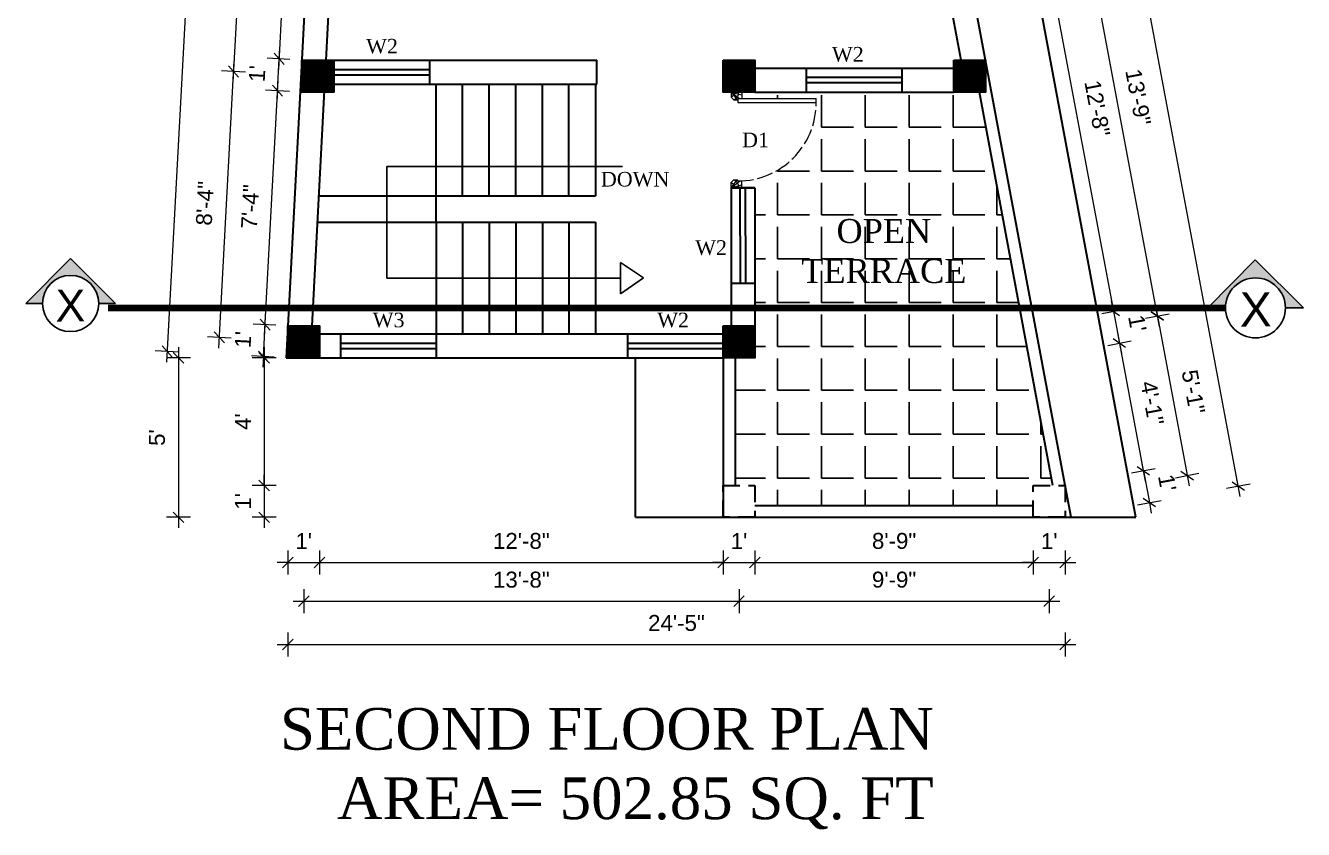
# Model space of a CAD drawing. Header units: inches. Extents: x 45643 to 70559, y -8725 to 1713.
# Drawn here: x 59653.2 to 60134, y -3927.2 to -3624.8 of the extents above; entities that cross this region are included whole.
import ezdxf

# ---------------------------------------------------------------- set-up
doc = ezdxf.new("R2010")
doc.units = ezdxf.units.IN
doc.header["$MEASUREMENT"] = 0
for name, pattern in [('ACAD_ISO02W100', [15, 12, -3]), ('ACAD_ISO10W100', [18.5, 12, -3, 0.5, -3]), ('CONTINUA', [0]), ('HIDDEN', [9.525, 6.35, -3.175])]:
    doc.linetypes.add(name, pattern=pattern)
for name, color, linetype, lineweight in [('A_Title Text', 105, 'Continuous', 60), ('Door-window', 150, 'Continuous', 9), ('DW-SEC', 24, 'Continuous', 25), ('ELEVATION', 6, 'Continuous', 30), ('hatch', 30, 'Continuous', 5), ('Text', 7, 'Continuous', 9), ('WALL', 240, 'Continuous', 30)]:
    doc.layers.add(name, color=color, linetype=linetype, lineweight=lineweight)
doc.layers.add('AG-DIAGRAM', color=7, linetype='Continuous', true_color=0xfecc66)
doc.layers.add('DIM', color=5, linetype='Continuous')
doc.styles.add('Arial', font='arial.ttf')
doc.styles.get("Standard").update_dxf_attribs({"font": 'times.ttf'})
doc.styles.add('text-arial', font='arial.ttf', dxfattribs={"width": 0.95})
doc.dimstyles.new('Sudeep', dxfattribs={"dimtxt": 6, "dimasz": 4, "dimexe": 4.5, "dimexo": 4.5, "dimgap": 5, "dimtad": 1, "dimdec": 0, "dimlunit": 4, "dimtxsty": 'Arial', "dimblk": 'OBLIQUE', "dimcen": 250, "dimdle": 4, "dimclrd": 86, "dimclre": 5, "dimclrt": 1, "dimadec": 0, "dimazin": 0, "dimtfac": 1, "dimtdec": 0, "dimtix": 1, "dimtmove": 1, "dimatfit": 3, "dimldrblk": 'OBLIQUE', "dimfxl": 4.5, "dimfxlon": 1, "dimfrac": 2, "dimlwd": 15, "dimlwe": 13, "dimarcsym": 0})

# ---------------------------------------------------------------- blocks, each defined once
blk = doc.blocks.new("D 3'")
at = {"layer": 'Door-window', "linetype": 'Continuous', "ltscale": 0.25}
for p, q in [((3749.64, -16740.96), (3749.64, -16711.46)), ((3751.14, -16711.46), (3749.64, -16711.46)), ((3751.14, -16740.96), (3751.14, -16711.46)), ((3747.14, -16743.51), (3747.14, -16739.51)), ((3747.14, -16739.51), (3749.64, -16739.51)), ((3749.14, -16743.51), (3750.14, -16742.51)), ((3749.64, -16740.96), (3751.14, -16740.96)), ((3750.14, -16742.51), (3750.14, -16740.96)), ((3780.14, -16742.51), (3780.14, -16740.96)), ((3780.64, -16740.96), (3780.14, -16740.96)), ((3781.14, -16743.51), (3780.14, -16742.51)), ((3783.14, -16739.51), (3780.64, -16739.51)), ((3780.64, -16739.51), (3780.64, -16740.96)), ((3783.14, -16743.51), (3783.14, -16739.51)), ((3747.14, -16743.51), (3749.14, -16743.51)), ((3783.14, -16743.51), (3781.14, -16743.51))]:
    blk.add_line(p, q, dxfattribs=at)
at = {"layer": 'Door-window', "linetype": 'ACAD_ISO02W100', "ltscale": 0.5}
blk.add_arc((3751.14, -16740.96), 29.5, 0, 90, dxfattribs=at)
at = {"layer": 'hatch', "color": 8}
for p, q in [((3747.14, -16743.51), (3748.23, -16739.5)), ((3747.14, -16743.51), (3749.64, -16740.37)), ((3747.14, -16743.51), (3750.14, -16741.17)), ((3783.14, -16743.51), (3780.14, -16741.17)), ((3783.14, -16743.51), (3780.64, -16740.37)), ((3783.14, -16743.51), (3782.06, -16739.5))]:
    blk.add_line(p, q, dxfattribs=at)
for centre, radius, start, end in [((3747.4, -16743.58), 2.93, 20.9872, 95.0825), ((3747.43, -16743.63), 1.42, 5.1372, 101.4864), ((3782.88, -16743.58), 2.93, 84.9175, 159.0128), ((3782.86, -16743.63), 1.42, 78.5136, 174.8628)]:
    blk.add_arc(centre, radius, start, end, dxfattribs=at)
blk = doc.blocks.new('SECTION-TAG')
at = {"layer": 'hatch'}
h = blk.add_hatch(color=256, dxfattribs=at)
h.dxf.hatch_style = 1
h.paths.add_polyline_path([(0.2203, 0), (0.3522, 0), (0, 0.3522), (-0.3522, 0), (-0.2203, 0, -1)])
at = {"layer": 'AG-DIAGRAM'}
for p, q in [((0, 0.3522), (-0.3522, 0)), ((0.3522, 0), (0, 0.3522)), ((-0.3522, 0), (-0.2203, 0)), ((0.2203, 0), (0.3522, 0))]:
    blk.add_line(p, q, dxfattribs=at)
blk.add_circle((0, 0), 0.2203, dxfattribs=at)
blk = doc.blocks.new('_Oblique')
at = {"color": 0, "linetype": 'ByBlock', "lineweight": -2}
blk.add_line((-0.5, -0.5), (0.5, 0.5), dxfattribs=at)
blk = doc.blocks.new('*D989')
at = {"layer": 'A_Title Text', "color": 86, "lineweight": 15, "transparency": 16777216}
blk.add_line((59724.54, -3407.95), (59706.25, -3751.38), dxfattribs=at)
at = {"layer": 'A_Title Text', "color": 5, "lineweight": 13, "transparency": 16777216}
for p, q in [((59728.83, -3412.18), (59719.84, -3411.7)), ((59710.96, -3747.62), (59701.97, -3747.14))]:
    blk.add_line(p, q, dxfattribs=at)
at = {"layer": 'Defpoints', "color": 0, "transparency": 16777216}
for p in [(59769.06, -3414.33), (59706.47, -3747.38), (59751.2, -3749.77)]:
    blk.add_point(p, dxfattribs=at)
at = {"layer": 'A_Title Text', "color": 86, "lineweight": 15, "transparency": 16777216, "xscale": 4, "yscale": 4, "zscale": 4}
for p, rotation in [((59724.33, -3411.94), 86.95153107106873), ((59706.47, -3747.38), 266.9515310710688)]:
    blk.add_blockref('_Oblique', p, dxfattribs=dict(at, rotation=rotation))
at = {"layer": 'A_Title Text', "color": 1, "transparency": 16777216, "insert": (59707.35, -3579.24), "char_height": 6, "attachment_point": 5, "rotation": 86.9515, "style": 'Arial'}
blk.add_mtext("28'", dxfattribs=at)
blk = doc.blocks.new('*D990')
at = {"layer": 'A_Title Text', "color": 86, "lineweight": 15, "transparency": 16777216}
blk.add_line((59710.69, -3745.77), (59710.69, -3813.77), dxfattribs=at)
at = {"layer": 'A_Title Text', "color": 5, "lineweight": 13, "transparency": 16777216}
for p, q in [((59715.19, -3749.77), (59706.19, -3749.77)), ((59715.19, -3809.77), (59706.19, -3809.77))]:
    blk.add_line(p, q, dxfattribs=at)
at = {"layer": 'Defpoints', "color": 0, "transparency": 16777216}
for p in [(59927.64, -3749.77), (59710.69, -3809.77), (59927.64, -3809.77)]:
    blk.add_point(p, dxfattribs=at)
at = {"layer": 'A_Title Text', "color": 86, "lineweight": 15, "transparency": 16777216, "xscale": 4, "yscale": 4, "zscale": 4}
for p, rotation in [((59710.69, -3749.77), 90), ((59710.69, -3809.77), 270)]:
    blk.add_blockref('_Oblique', p, dxfattribs=dict(at, rotation=rotation))
at = {"layer": 'A_Title Text', "color": 1, "transparency": 16777216, "insert": (59702.64, -3779.77), "char_height": 6, "attachment_point": 5, "rotation": 90, "style": 'Arial'}
blk.add_mtext("5'", dxfattribs=at)
blk = doc.blocks.new('*D1023')
at = {"layer": 'A_Title Text', "color": 5, "lineweight": 13, "transparency": 16777216}
for p, q in [((59751.83, -3822.24), (59751.83, -3831.24)), ((59763.83, -3822.24), (59763.83, -3831.24))]:
    blk.add_line(p, q, dxfattribs=at)
at = {"layer": 'A_Title Text', "color": 86, "lineweight": 15, "transparency": 16777216}
for p, q in [((59751.83, -3826.74), (59747.83, -3826.74)), ((59751.83, -3826.74), (59763.83, -3826.74)), ((59763.83, -3826.74), (59767.83, -3826.74))]:
    blk.add_line(p, q, dxfattribs=at)
at = {"layer": 'Defpoints', "color": 0, "transparency": 16777216}
for p in [(59751.83, -3749.77), (59763.83, -3749.77), (59763.83, -3826.74)]:
    blk.add_point(p, dxfattribs=at)
at = {"layer": 'A_Title Text', "color": 86, "lineweight": 15, "transparency": 16777216, "xscale": 4, "yscale": 4, "zscale": 4}
blk.add_blockref('_Oblique', (59751.83, -3826.74), dxfattribs=at)
at = {"layer": 'A_Title Text', "color": 86, "lineweight": 15, "transparency": 16777216, "xscale": 4, "yscale": 4, "zscale": 4, "rotation": 180}
blk.add_blockref('_Oblique', (59763.83, -3826.74), dxfattribs=at)
at = {"layer": 'A_Title Text', "color": 1, "transparency": 16777216, "insert": (59757.83, -3818.73), "char_height": 6, "attachment_point": 5, "style": 'Arial'}
blk.add_mtext("1'", dxfattribs=at)
blk = doc.blocks.new('*D1024')
at = {"layer": 'A_Title Text', "color": 5, "lineweight": 13, "transparency": 16777216}
for p, q in [((59763.83, -3822.24), (59763.83, -3831.24)), ((59915.64, -3822.24), (59915.64, -3831.24))]:
    blk.add_line(p, q, dxfattribs=at)
at = {"layer": 'A_Title Text', "color": 86, "lineweight": 15, "transparency": 16777216}
blk.add_line((59759.83, -3826.74), (59919.64, -3826.74), dxfattribs=at)
at = {"layer": 'Defpoints', "color": 0, "transparency": 16777216}
for p in [(59763.83, -3749.77), (59915.64, -3809.77), (59915.64, -3826.74)]:
    blk.add_point(p, dxfattribs=at)
at = {"layer": 'A_Title Text', "color": 86, "lineweight": 15, "transparency": 16777216, "xscale": 4, "yscale": 4, "zscale": 4, "rotation": 180}
blk.add_blockref('_Oblique', (59763.83, -3826.74), dxfattribs=at)
at = {"layer": 'A_Title Text', "color": 86, "lineweight": 15, "transparency": 16777216, "xscale": 4, "yscale": 4, "zscale": 4}
blk.add_blockref('_Oblique', (59915.64, -3826.74), dxfattribs=at)
at = {"layer": 'A_Title Text', "color": 1, "transparency": 16777216, "insert": (59839.74, -3818.68), "char_height": 6, "attachment_point": 5, "style": 'Arial'}
blk.add_mtext('12\'-8"', dxfattribs=at)
blk = doc.blocks.new('*D1025')
at = {"layer": 'A_Title Text', "color": 5, "lineweight": 13, "transparency": 16777216}
for p, q in [((59915.64, -3822.24), (59915.64, -3831.24)), ((59927.64, -3822.24), (59927.64, -3831.24))]:
    blk.add_line(p, q, dxfattribs=at)
at = {"layer": 'A_Title Text', "color": 86, "lineweight": 15, "transparency": 16777216}
for p, q in [((59915.64, -3826.74), (59911.64, -3826.74)), ((59915.64, -3826.74), (59927.64, -3826.74)), ((59927.64, -3826.74), (59931.64, -3826.74))]:
    blk.add_line(p, q, dxfattribs=at)
at = {"layer": 'Defpoints', "color": 0, "transparency": 16777216}
for p in [(59915.64, -3809.77), (59927.64, -3809.77), (59927.64, -3826.74)]:
    blk.add_point(p, dxfattribs=at)
at = {"layer": 'A_Title Text', "color": 86, "lineweight": 15, "transparency": 16777216, "xscale": 4, "yscale": 4, "zscale": 4}
blk.add_blockref('_Oblique', (59915.64, -3826.74), dxfattribs=at)
at = {"layer": 'A_Title Text', "color": 86, "lineweight": 15, "transparency": 16777216, "xscale": 4, "yscale": 4, "zscale": 4, "rotation": 180}
blk.add_blockref('_Oblique', (59927.64, -3826.74), dxfattribs=at)
at = {"layer": 'A_Title Text', "color": 1, "transparency": 16777216, "insert": (59921.64, -3818.73), "char_height": 6, "attachment_point": 5, "style": 'Arial'}
blk.add_mtext("1'", dxfattribs=at)
blk = doc.blocks.new('*D1026')
at = {"layer": 'A_Title Text', "color": 5, "lineweight": 13, "transparency": 16777216}
for p, q in [((59927.64, -3822.24), (59927.64, -3831.24)), ((60032.36, -3822.24), (60032.36, -3831.24))]:
    blk.add_line(p, q, dxfattribs=at)
at = {"layer": 'A_Title Text', "color": 86, "lineweight": 15, "transparency": 16777216}
blk.add_line((59923.64, -3826.74), (60036.36, -3826.74), dxfattribs=at)
at = {"layer": 'Defpoints', "color": 0, "transparency": 16777216}
for p in [(59927.64, -3809.77), (60032.36, -3809.77), (60032.36, -3826.74)]:
    blk.add_point(p, dxfattribs=at)
at = {"layer": 'A_Title Text', "color": 86, "lineweight": 15, "transparency": 16777216, "xscale": 4, "yscale": 4, "zscale": 4, "rotation": 180}
blk.add_blockref('_Oblique', (59927.64, -3826.74), dxfattribs=at)
at = {"layer": 'A_Title Text', "color": 86, "lineweight": 15, "transparency": 16777216, "xscale": 4, "yscale": 4, "zscale": 4}
blk.add_blockref('_Oblique', (60032.36, -3826.74), dxfattribs=at)
at = {"layer": 'A_Title Text', "color": 1, "transparency": 16777216, "insert": (59980, -3818.68), "char_height": 6, "attachment_point": 5, "style": 'Arial'}
blk.add_mtext('8\'-9"', dxfattribs=at)
blk = doc.blocks.new('*D1027')
at = {"layer": 'A_Title Text', "color": 5, "lineweight": 13, "transparency": 16777216}
for p, q in [((60032.36, -3822.24), (60032.36, -3831.24)), ((60044.36, -3822.24), (60044.36, -3831.24))]:
    blk.add_line(p, q, dxfattribs=at)
at = {"layer": 'A_Title Text', "color": 86, "lineweight": 15, "transparency": 16777216}
for p, q in [((60032.36, -3826.74), (60028.36, -3826.74)), ((60032.36, -3826.74), (60044.36, -3826.74)), ((60044.36, -3826.74), (60048.36, -3826.74))]:
    blk.add_line(p, q, dxfattribs=at)
at = {"layer": 'Defpoints', "color": 0, "transparency": 16777216}
for p in [(60032.36, -3809.77), (60044.36, -3809.77), (60044.36, -3826.74)]:
    blk.add_point(p, dxfattribs=at)
at = {"layer": 'A_Title Text', "color": 86, "lineweight": 15, "transparency": 16777216, "xscale": 4, "yscale": 4, "zscale": 4}
blk.add_blockref('_Oblique', (60032.36, -3826.74), dxfattribs=at)
at = {"layer": 'A_Title Text', "color": 86, "lineweight": 15, "transparency": 16777216, "xscale": 4, "yscale": 4, "zscale": 4, "rotation": 180}
blk.add_blockref('_Oblique', (60044.36, -3826.74), dxfattribs=at)
at = {"layer": 'A_Title Text', "color": 1, "transparency": 16777216, "insert": (60038.36, -3818.73), "char_height": 6, "attachment_point": 5, "style": 'Arial'}
blk.add_mtext("1'", dxfattribs=at)
blk = doc.blocks.new('*D991')
at = {"layer": 'A_Title Text', "color": 5, "lineweight": 13, "transparency": 16777216}
for p, q in [((59757.83, -3836.82), (59757.83, -3845.82)), ((59921.64, -3836.82), (59921.64, -3845.82))]:
    blk.add_line(p, q, dxfattribs=at)
at = {"layer": 'A_Title Text', "color": 86, "lineweight": 15, "transparency": 16777216}
blk.add_line((59753.83, -3841.32), (59925.64, -3841.32), dxfattribs=at)
at = {"layer": 'Defpoints', "color": 0, "transparency": 16777216}
for p in [(59757.83, -3743.77), (59921.64, -3743.77), (59921.64, -3841.32)]:
    blk.add_point(p, dxfattribs=at)
at = {"layer": 'A_Title Text', "color": 86, "lineweight": 15, "transparency": 16777216, "xscale": 4, "yscale": 4, "zscale": 4, "rotation": 180}
blk.add_blockref('_Oblique', (59757.83, -3841.32), dxfattribs=at)
at = {"layer": 'A_Title Text', "color": 86, "lineweight": 15, "transparency": 16777216, "xscale": 4, "yscale": 4, "zscale": 4}
blk.add_blockref('_Oblique', (59921.64, -3841.32), dxfattribs=at)
at = {"layer": 'A_Title Text', "color": 1, "transparency": 16777216, "insert": (59839.74, -3833.25), "char_height": 6, "attachment_point": 5, "style": 'Arial'}
blk.add_mtext('13\'-8"', dxfattribs=at)
blk = doc.blocks.new('*D1028')
at = {"layer": 'A_Title Text', "color": 5, "lineweight": 13, "transparency": 16777216}
for p, q in [((59921.64, -3836.82), (59921.64, -3845.82)), ((60038.36, -3836.82), (60038.36, -3845.82))]:
    blk.add_line(p, q, dxfattribs=at)
at = {"layer": 'A_Title Text', "color": 86, "lineweight": 15, "transparency": 16777216}
blk.add_line((59917.64, -3841.32), (60042.36, -3841.32), dxfattribs=at)
at = {"layer": 'Defpoints', "color": 0, "transparency": 16777216}
for p in [(59921.64, -3743.77), (60038.36, -3803.77), (60038.36, -3841.32)]:
    blk.add_point(p, dxfattribs=at)
at = {"layer": 'A_Title Text', "color": 86, "lineweight": 15, "transparency": 16777216, "xscale": 4, "yscale": 4, "zscale": 4, "rotation": 180}
blk.add_blockref('_Oblique', (59921.64, -3841.32), dxfattribs=at)
at = {"layer": 'A_Title Text', "color": 86, "lineweight": 15, "transparency": 16777216, "xscale": 4, "yscale": 4, "zscale": 4}
blk.add_blockref('_Oblique', (60038.36, -3841.32), dxfattribs=at)
at = {"layer": 'A_Title Text', "color": 1, "transparency": 16777216, "insert": (59980, -3833.25), "char_height": 6, "attachment_point": 5, "style": 'Arial'}
blk.add_mtext('9\'-9"', dxfattribs=at)
blk = doc.blocks.new('*D992')
at = {"layer": 'A_Title Text', "color": 5, "lineweight": 13, "transparency": 16777216}
for p, q in [((59751.83, -3853.12), (59751.83, -3862.12)), ((60044.36, -3853.12), (60044.36, -3862.12))]:
    blk.add_line(p, q, dxfattribs=at)
at = {"layer": 'A_Title Text', "color": 86, "lineweight": 15, "transparency": 16777216}
blk.add_line((59747.83, -3857.62), (60048.36, -3857.62), dxfattribs=at)
at = {"layer": 'Defpoints', "color": 0, "transparency": 16777216}
for p in [(59751.83, -3749.77), (60044.36, -3809.77), (60044.36, -3857.62)]:
    blk.add_point(p, dxfattribs=at)
at = {"layer": 'A_Title Text', "color": 86, "lineweight": 15, "transparency": 16777216, "xscale": 4, "yscale": 4, "zscale": 4, "rotation": 180}
blk.add_blockref('_Oblique', (59751.83, -3857.62), dxfattribs=at)
at = {"layer": 'A_Title Text', "color": 86, "lineweight": 15, "transparency": 16777216, "xscale": 4, "yscale": 4, "zscale": 4}
blk.add_blockref('_Oblique', (60044.36, -3857.62), dxfattribs=at)
at = {"layer": 'A_Title Text', "color": 1, "transparency": 16777216, "insert": (59898.1, -3849.55), "char_height": 6, "attachment_point": 5, "style": 'Arial'}
blk.add_mtext('24\'-5"', dxfattribs=at)
blk = doc.blocks.new('*D993')
at = {"layer": 'A_Title Text', "color": 86, "lineweight": 15, "transparency": 16777216}
for p, q in [((59743.31, -3737.31), (59743.52, -3733.32)), ((59742.67, -3749.31), (59743.31, -3737.31)), ((59742.67, -3749.31), (59742.45, -3753.31))]:
    blk.add_line(p, q, dxfattribs=at)
at = {"layer": 'A_Title Text', "color": 5, "lineweight": 13, "transparency": 16777216}
for p, q in [((59747.34, -3737.53), (59738.81, -3737.07)), ((59746.7, -3749.53), (59738.17, -3749.07))]:
    blk.add_line(p, q, dxfattribs=at)
at = {"layer": 'Defpoints', "color": 0, "transparency": 16777216}
for p in [(59743.31, -3737.31), (59751.83, -3737.77), (59751.2, -3749.77)]:
    blk.add_point(p, dxfattribs=at)
at = {"layer": 'A_Title Text', "color": 86, "lineweight": 15, "transparency": 16777216, "xscale": 4, "yscale": 4, "zscale": 4}
for p, rotation in [((59743.31, -3737.31), 266.9515310710516), ((59742.67, -3749.31), 86.9515310710517)]:
    blk.add_blockref('_Oblique', p, dxfattribs=dict(at, rotation=rotation))
at = {"layer": 'A_Title Text', "color": 1, "transparency": 16777216, "insert": (59734.99, -3742.89), "char_height": 6, "attachment_point": 5, "rotation": 86.9515, "style": 'Arial'}
blk.add_mtext("1'", dxfattribs=at)
blk = doc.blocks.new('*D994')
at = {"layer": 'A_Title Text', "color": 86, "lineweight": 15, "transparency": 16777216}
blk.add_line((59743.09, -3741.31), (59748.21, -3645.28), dxfattribs=at)
at = {"layer": 'A_Title Text', "color": 5, "lineweight": 13, "transparency": 16777216}
for p, q in [((59752.49, -3649.52), (59743.5, -3649.04)), ((59747.34, -3737.53), (59738.81, -3737.07))]:
    blk.add_line(p, q, dxfattribs=at)
at = {"layer": 'Defpoints', "color": 0, "transparency": 16777216}
for p in [(59747.99, -3649.28), (59757.16, -3649.77), (59751.83, -3737.77)]:
    blk.add_point(p, dxfattribs=at)
at = {"layer": 'A_Title Text', "color": 86, "lineweight": 15, "transparency": 16777216, "xscale": 4, "yscale": 4, "zscale": 4}
for p, rotation in [((59747.99, -3649.28), 86.95153107111452), ((59743.31, -3737.31), 266.9515310711145)]:
    blk.add_blockref('_Oblique', p, dxfattribs=dict(at, rotation=rotation))
at = {"layer": 'A_Title Text', "color": 1, "transparency": 16777216, "insert": (59737.66, -3692.87), "char_height": 6, "attachment_point": 5, "rotation": 86.9515, "style": 'Arial'}
blk.add_mtext('7\'-4"', dxfattribs=at)
blk = doc.blocks.new('*D995')
at = {"layer": 'A_Title Text', "color": 86, "lineweight": 15, "transparency": 16777216}
for p, q in [((59748.63, -3637.31), (59748.84, -3633.32)), ((59747.99, -3649.28), (59748.63, -3637.31)), ((59747.99, -3649.28), (59747.78, -3653.27))]:
    blk.add_line(p, q, dxfattribs=at)
at = {"layer": 'A_Title Text', "color": 5, "lineweight": 13, "transparency": 16777216}
for p, q in [((59752.67, -3637.53), (59744.14, -3637.07)), ((59752.49, -3649.52), (59743.5, -3649.04))]:
    blk.add_line(p, q, dxfattribs=at)
at = {"layer": 'Defpoints', "color": 0, "transparency": 16777216}
for p in [(59748.63, -3637.31), (59757.16, -3637.77), (59757.16, -3649.77)]:
    blk.add_point(p, dxfattribs=at)
at = {"layer": 'A_Title Text', "color": 86, "lineweight": 15, "transparency": 16777216, "xscale": 4, "yscale": 4, "zscale": 4}
for p, rotation in [((59748.63, -3637.31), 266.9515310711145), ((59747.99, -3649.28), 86.95153107111452)]:
    blk.add_blockref('_Oblique', p, dxfattribs=dict(at, rotation=rotation))
at = {"layer": 'A_Title Text', "color": 1, "transparency": 16777216, "insert": (59740.31, -3642.87), "char_height": 6, "attachment_point": 5, "rotation": 86.9515, "style": 'Arial'}
blk.add_mtext("1'", dxfattribs=at)
blk = doc.blocks.new('*D996')
at = {"layer": 'A_Title Text', "color": 86, "lineweight": 15, "transparency": 16777216}
blk.add_line((59748.42, -3641.31), (59754.53, -3526.59), dxfattribs=at)
at = {"layer": 'A_Title Text', "color": 5, "lineweight": 13, "transparency": 16777216}
for p, q in [((59758.81, -3530.82), (59749.82, -3530.35)), ((59752.67, -3637.53), (59744.14, -3637.07))]:
    blk.add_line(p, q, dxfattribs=at)
at = {"layer": 'Defpoints', "color": 0, "transparency": 16777216}
for p in [(59754.32, -3530.58), (59763.48, -3531.07), (59757.16, -3637.77)]:
    blk.add_point(p, dxfattribs=at)
at = {"layer": 'A_Title Text', "color": 86, "lineweight": 15, "transparency": 16777216, "xscale": 4, "yscale": 4, "zscale": 4}
for p, rotation in [((59754.32, -3530.58), 86.95153107111452), ((59748.63, -3637.31), 266.9515310711145)]:
    blk.add_blockref('_Oblique', p, dxfattribs=dict(at, rotation=rotation))
at = {"layer": 'A_Title Text', "color": 1, "transparency": 16777216, "insert": (59743.42, -3583.52), "char_height": 6, "attachment_point": 5, "rotation": 86.9515, "style": 'Arial'}
blk.add_mtext('8\'-11"', dxfattribs=at)
blk = doc.blocks.new('*D998')
at = {"layer": 'A_Title Text', "color": 86, "lineweight": 15, "transparency": 16777216}
blk.add_line((59725.87, -3746.07), (59731.62, -3638.08), dxfattribs=at)
at = {"layer": 'A_Title Text', "color": 5, "lineweight": 13, "transparency": 16777216}
for p, q in [((59735.9, -3642.31), (59726.91, -3641.84)), ((59730.58, -3742.31), (59721.59, -3741.84))]:
    blk.add_line(p, q, dxfattribs=at)
at = {"layer": 'Defpoints', "color": 0, "transparency": 16777216}
for p in [(59731.41, -3642.07), (59763.16, -3643.77), (59757.83, -3743.77)]:
    blk.add_point(p, dxfattribs=at)
at = {"layer": 'A_Title Text', "color": 86, "lineweight": 15, "transparency": 16777216, "xscale": 4, "yscale": 4, "zscale": 4}
for p, rotation in [((59731.41, -3642.07), 86.95153107107103), ((59726.08, -3742.07), 266.951531071071)]:
    blk.add_blockref('_Oblique', p, dxfattribs=dict(at, rotation=rotation))
at = {"layer": 'A_Title Text', "color": 1, "transparency": 16777216, "insert": (59720.69, -3691.65), "char_height": 6, "attachment_point": 5, "rotation": 86.9515, "style": 'Arial'}
blk.add_mtext('8\'-4"', dxfattribs=at)
blk = doc.blocks.new('*D1000')
at = {"layer": 'A_Title Text', "color": 86, "lineweight": 15, "transparency": 16777216}
blk.add_line((59742.99, -3745.77), (59742.99, -3801.77), dxfattribs=at)
at = {"layer": 'A_Title Text', "color": 5, "lineweight": 13, "transparency": 16777216}
for p, q in [((59747.49, -3749.77), (59738.49, -3749.77)), ((59747.49, -3797.77), (59738.49, -3797.77))]:
    blk.add_line(p, q, dxfattribs=at)
at = {"layer": 'Defpoints', "color": 0, "transparency": 16777216}
for p in [(59915.64, -3749.77), (59742.99, -3797.77), (59915.64, -3797.77)]:
    blk.add_point(p, dxfattribs=at)
at = {"layer": 'A_Title Text', "color": 86, "lineweight": 15, "transparency": 16777216, "xscale": 4, "yscale": 4, "zscale": 4}
for p, rotation in [((59742.99, -3749.77), 90), ((59742.99, -3797.77), 270)]:
    blk.add_blockref('_Oblique', p, dxfattribs=dict(at, rotation=rotation))
at = {"layer": 'A_Title Text', "color": 1, "transparency": 16777216, "insert": (59734.99, -3773.77), "char_height": 6, "attachment_point": 5, "rotation": 90, "style": 'Arial'}
blk.add_mtext("4'", dxfattribs=at)
blk = doc.blocks.new('*D1001')
at = {"layer": 'A_Title Text', "color": 86, "lineweight": 15, "transparency": 16777216}
for p, q in [((59742.99, -3797.77), (59742.99, -3793.77)), ((59742.99, -3797.77), (59742.99, -3809.77)), ((59742.99, -3809.77), (59742.99, -3813.77))]:
    blk.add_line(p, q, dxfattribs=at)
at = {"layer": 'A_Title Text', "color": 5, "lineweight": 13, "transparency": 16777216}
for p, q in [((59747.49, -3797.77), (59738.49, -3797.77)), ((59747.49, -3809.77), (59738.49, -3809.77))]:
    blk.add_line(p, q, dxfattribs=at)
at = {"layer": 'Defpoints', "color": 0, "transparency": 16777216}
for p in [(59915.64, -3797.77), (59742.99, -3809.77), (59915.64, -3809.77)]:
    blk.add_point(p, dxfattribs=at)
at = {"layer": 'A_Title Text', "color": 86, "lineweight": 15, "transparency": 16777216, "xscale": 4, "yscale": 4, "zscale": 4}
for p, rotation in [((59742.99, -3797.77), 270), ((59742.99, -3809.77), 90)]:
    blk.add_blockref('_Oblique', p, dxfattribs=dict(at, rotation=rotation))
at = {"layer": 'A_Title Text', "color": 1, "transparency": 16777216, "insert": (59734.97, -3803.77), "char_height": 6, "attachment_point": 5, "rotation": 90, "style": 'Arial'}
blk.add_mtext("1'", dxfattribs=at)
blk = doc.blocks.new('*D1004')
at = {"layer": 'A_Title Text', "color": 86, "lineweight": 15, "transparency": 16777216}
blk.add_line((59737.94, -3519.39), (59731.2, -3646.07), dxfattribs=at)
at = {"layer": 'A_Title Text', "color": 5, "lineweight": 13, "transparency": 16777216}
for p, q in [((59742.22, -3523.62), (59733.24, -3523.14)), ((59735.9, -3642.31), (59726.91, -3641.84))]:
    blk.add_line(p, q, dxfattribs=at)
at = {"layer": 'Defpoints', "color": 0, "transparency": 16777216}
for p in [(59769.48, -3525.07), (59731.41, -3642.07), (59763.16, -3643.77)]:
    blk.add_point(p, dxfattribs=at)
at = {"layer": 'A_Title Text', "color": 86, "lineweight": 15, "transparency": 16777216, "xscale": 4, "yscale": 4, "zscale": 4}
for p, rotation in [((59737.73, -3523.38), 86.95153107111452), ((59731.41, -3642.07), 266.9515310711145)]:
    blk.add_blockref('_Oblique', p, dxfattribs=dict(at, rotation=rotation))
at = {"layer": 'A_Title Text', "color": 1, "transparency": 16777216, "insert": (59726.52, -3582.3), "char_height": 6, "attachment_point": 5, "rotation": 86.9515, "style": 'Arial'}
blk.add_mtext('9\'-11"', dxfattribs=at)
blk = doc.blocks.new('*D1008')
at = {"layer": 'A_Title Text', "color": 5, "lineweight": 13, "transparency": 16777216}
for p, q in [((60030.06, -3583.37), (60038.9, -3581.72)), ((60058.12, -3733.08), (60066.96, -3731.42))]:
    blk.add_line(p, q, dxfattribs=at)
at = {"layer": 'A_Title Text', "color": 86, "lineweight": 15, "transparency": 16777216}
blk.add_line((60033.74, -3578.61), (60063.28, -3736.18), dxfattribs=at)
at = {"layer": 'Defpoints', "color": 0, "transparency": 16777216}
for p in [(60005.14, -3588.05), (60062.54, -3732.25), (60033.14, -3737.77)]:
    blk.add_point(p, dxfattribs=at)
at = {"layer": 'A_Title Text', "color": 86, "lineweight": 15, "transparency": 16777216, "xscale": 4, "yscale": 4, "zscale": 4}
for p, rotation in [((60034.48, -3582.55), 100.6171471810433), ((60062.54, -3732.25), 280.6171471810433)]:
    blk.add_blockref('_Oblique', p, dxfattribs=dict(at, rotation=rotation))
at = {"layer": 'A_Title Text', "color": 1, "transparency": 16777216, "insert": (60056.44, -3655.91), "char_height": 6, "attachment_point": 5, "rotation": 280.6171, "style": 'Arial'}
blk.add_mtext('12\'-8"', dxfattribs=at)
blk = doc.blocks.new('*D1009')
at = {"layer": 'A_Title Text', "color": 5, "lineweight": 13, "transparency": 16777216}
for p, q in [((60058.12, -3733.08), (60066.96, -3731.42)), ((60060.37, -3745.08), (60069.21, -3743.42))]:
    blk.add_line(p, q, dxfattribs=at)
at = {"layer": 'A_Title Text', "color": 86, "lineweight": 15, "transparency": 16777216}
for p, q in [((60062.54, -3732.25), (60061.8, -3728.32)), ((60062.54, -3732.25), (60064.79, -3744.25)), ((60064.79, -3744.25), (60065.53, -3748.18))]:
    blk.add_line(p, q, dxfattribs=at)
at = {"layer": 'Defpoints', "color": 0, "transparency": 16777216}
for p in [(60033.14, -3737.77), (60064.79, -3744.25), (60035.38, -3749.77)]:
    blk.add_point(p, dxfattribs=at)
at = {"layer": 'A_Title Text', "color": 86, "lineweight": 15, "transparency": 16777216, "xscale": 4, "yscale": 4, "zscale": 4}
for p, rotation in [((60062.54, -3732.25), 280.6171471810433), ((60064.79, -3744.25), 100.6171471810433)]:
    blk.add_blockref('_Oblique', p, dxfattribs=dict(at, rotation=rotation))
at = {"layer": 'A_Title Text', "color": 1, "transparency": 16777216, "insert": (60071.54, -3736.78), "char_height": 6, "attachment_point": 5, "rotation": 280.6171, "style": 'Arial'}
blk.add_mtext("1'", dxfattribs=at)
blk = doc.blocks.new('*D1010')
at = {"layer": 'A_Title Text', "color": 86, "lineweight": 15, "transparency": 16777216}
blk.add_line((60064.05, -3740.32), (60074.53, -3796.18), dxfattribs=at)
at = {"layer": 'A_Title Text', "color": 5, "lineweight": 13, "transparency": 16777216}
for p, q in [((60060.37, -3745.08), (60069.21, -3743.42)), ((60069.37, -3793.08), (60078.21, -3791.42))]:
    blk.add_line(p, q, dxfattribs=at)
at = {"layer": 'Defpoints', "color": 0, "transparency": 16777216}
for p in [(60035.38, -3749.77), (60073.79, -3792.25), (60044.36, -3797.77)]:
    blk.add_point(p, dxfattribs=at)
at = {"layer": 'A_Title Text', "color": 86, "lineweight": 15, "transparency": 16777216, "xscale": 4, "yscale": 4, "zscale": 4}
for p, rotation in [((60064.79, -3744.25), 100.6171471810433), ((60073.79, -3792.25), 280.6171471810433)]:
    blk.add_blockref('_Oblique', p, dxfattribs=dict(at, rotation=rotation))
at = {"layer": 'A_Title Text', "color": 1, "transparency": 16777216, "insert": (60077.16, -3766.77), "char_height": 6, "attachment_point": 5, "rotation": 280.6171, "style": 'Arial'}
blk.add_mtext('4\'-1"', dxfattribs=at)
blk = doc.blocks.new('*D1011')
at = {"layer": 'A_Title Text', "color": 86, "lineweight": 15, "transparency": 16777216}
for p, q in [((60073.79, -3792.25), (60073.05, -3788.32)), ((60073.79, -3792.25), (60076.04, -3804.25)), ((60076.04, -3804.25), (60076.77, -3808.18))]:
    blk.add_line(p, q, dxfattribs=at)
at = {"layer": 'A_Title Text', "color": 5, "lineweight": 13, "transparency": 16777216}
for p, q in [((60069.37, -3793.08), (60078.21, -3791.42)), ((60071.61, -3805.08), (60080.46, -3803.42))]:
    blk.add_line(p, q, dxfattribs=at)
at = {"layer": 'Defpoints', "color": 0, "transparency": 16777216}
for p in [(60044.36, -3797.77), (60076.04, -3804.25), (60046.6, -3809.77)]:
    blk.add_point(p, dxfattribs=at)
at = {"layer": 'A_Title Text', "color": 86, "lineweight": 15, "transparency": 16777216, "xscale": 4, "yscale": 4, "zscale": 4}
for p, rotation in [((60073.79, -3792.25), 280.6171471810433), ((60076.04, -3804.25), 100.6171471810433)]:
    blk.add_blockref('_Oblique', p, dxfattribs=dict(at, rotation=rotation))
at = {"layer": 'A_Title Text', "color": 1, "transparency": 16777216, "insert": (60082.79, -3796.77), "char_height": 6, "attachment_point": 5, "rotation": 280.6171, "style": 'Arial'}
blk.add_mtext("1'", dxfattribs=at)
blk = doc.blocks.new('*D1013')
at = {"layer": 'A_Title Text', "color": 5, "lineweight": 13, "transparency": 16777216}
for p, q in [((60044.34, -3573.16), (60053.18, -3571.5)), ((60074.62, -3734.87), (60083.47, -3733.21))]:
    blk.add_line(p, q, dxfattribs=at)
at = {"layer": 'A_Title Text', "color": 86, "lineweight": 15, "transparency": 16777216}
blk.add_line((60048.02, -3568.4), (60079.78, -3737.97), dxfattribs=at)
at = {"layer": 'Defpoints', "color": 0, "transparency": 16777216}
for p in [(59996.89, -3582.05), (60079.05, -3734.04), (60027.14, -3743.77)]:
    blk.add_point(p, dxfattribs=at)
at = {"layer": 'A_Title Text', "color": 86, "lineweight": 15, "transparency": 16777216, "xscale": 4, "yscale": 4, "zscale": 4}
for p, rotation in [((60048.76, -3572.33), 100.6084701988472), ((60079.05, -3734.04), 280.6084701988472)]:
    blk.add_blockref('_Oblique', p, dxfattribs=dict(at, rotation=rotation))
at = {"layer": 'A_Title Text', "color": 1, "transparency": 16777216, "insert": (60071.83, -3651.7), "char_height": 6, "attachment_point": 5, "rotation": 280.6085, "style": 'Arial'}
blk.add_mtext('13\'-9"', dxfattribs=at)
blk = doc.blocks.new('*D1014')
at = {"layer": 'A_Title Text', "color": 86, "lineweight": 15, "transparency": 16777216}
blk.add_line((60078.31, -3730.11), (60091.02, -3797.97), dxfattribs=at)
at = {"layer": 'A_Title Text', "color": 5, "lineweight": 13, "transparency": 16777216}
for p, q in [((60074.62, -3734.87), (60083.47, -3733.21)), ((60085.86, -3794.87), (60094.71, -3793.21))]:
    blk.add_line(p, q, dxfattribs=at)
at = {"layer": 'Defpoints', "color": 0, "transparency": 16777216}
for p in [(60027.14, -3743.77), (60090.28, -3794.04), (60038.36, -3803.77)]:
    blk.add_point(p, dxfattribs=at)
at = {"layer": 'A_Title Text', "color": 86, "lineweight": 15, "transparency": 16777216, "xscale": 4, "yscale": 4, "zscale": 4}
for p, rotation in [((60079.05, -3734.04), 100.6084701988472), ((60090.28, -3794.04), 280.6084701988472)]:
    blk.add_blockref('_Oblique', p, dxfattribs=dict(at, rotation=rotation))
at = {"layer": 'A_Title Text', "color": 1, "transparency": 16777216, "insert": (60092.59, -3762.56), "char_height": 6, "attachment_point": 5, "rotation": 280.6085, "style": 'Arial'}
blk.add_mtext('5\'-1"', dxfattribs=at)
blk = doc.blocks.new('*D1015')
at = {"layer": 'A_Title Text', "color": 86, "lineweight": 15, "transparency": 16777216}
blk.add_line((60110.26, -3801.93), (60034.03, -3394.31), dxfattribs=at)
at = {"layer": 'A_Title Text', "color": 5, "lineweight": 13, "transparency": 16777216}
for p, q in [((60030.34, -3399.07), (60039.19, -3397.41)), ((60105.1, -3798.82), (60113.95, -3797.17))]:
    blk.add_line(p, q, dxfattribs=at)
at = {"layer": 'Defpoints', "color": 0, "transparency": 16777216}
for p in [(60034.76, -3398.24), (59971.84, -3410.01), (60046.6, -3809.77)]:
    blk.add_point(p, dxfattribs=at)
at = {"layer": 'A_Title Text', "color": 86, "lineweight": 15, "transparency": 16777216, "xscale": 4, "yscale": 4, "zscale": 4}
for p, rotation in [((60034.76, -3398.24), 100.5933034571062), ((60109.53, -3798), 280.5933034571062)]:
    blk.add_blockref('_Oblique', p, dxfattribs=dict(at, rotation=rotation))
at = {"layer": 'A_Title Text', "color": 1, "transparency": 16777216, "insert": (60080.07, -3596.64), "char_height": 6, "attachment_point": 5, "rotation": 280.5933, "style": 'Arial'}
blk.add_mtext('33\'-11"', dxfattribs=at)

msp = doc.modelspace()

# ---------------------------------------------------------------- hatches: boundary and pattern name
at = {"layer": 'DW-SEC'}
h = msp.add_hatch(dxfattribs=at)
h.set_pattern_fill('ANGLE', color=256, scale=60)
h.set_pattern_definition([(0, (13719.655, 0), (0, 16.5), [12, -4.5]), (90, (13719.655, 0), (-16.5, 1e-15), [12, -4.5])])
h.paths.add_polyline_path([(59927.641, -3649.766), (59922.641, -3649.766), (59922.641, -3652.266), (59950.691, -3652.266), (59950.691, -3653.766, -0.3998836), (59922.641, -3683.23), (59922.641, -3685.766), (59927.641, -3685.766), (59927.641, -3731.019), (60027.296, -3731.019), (60012.101, -3649.766), (60002.435, -3649.766)])
h.paths.add_polyline_path([(59927.641, -3731.019), (59927.641, -3737.766), (59927.641, -3749.766), (59920.141, -3749.766), (59920.141, -3797.766), (59927.641, -3797.766), (59927.641, -3805.266), (60032.356, -3805.266), (60032.356, -3797.766), (60039.778, -3797.766), (60027.296, -3731.019)])
h.paths.add_polyline_path([(59943.461, -3726.751), (60008.718, -3726.751), (60008.718, -3692.42), (59943.461, -3692.42)], flags=24)
at = {"layer": 'ELEVATION'}
h = msp.add_hatch(dxfattribs=at)
h.set_pattern_fill('ANSI31', color=256)
h.set_pattern_definition([(45, (32748.8355, 12652.8016), (-0.08838834765, 0.08838834765), [])])
h.paths.add_polyline_path([(59769.161, -3637.766), (59757.161, -3637.766), (59757.161, -3649.766), (59769.161, -3649.766)])
h = msp.add_hatch(dxfattribs=at)
h.set_pattern_fill('ANSI31', color=256)
h.set_pattern_definition([(45, (32907.3157, 12652.8016), (-0.08838834765, 0.08838834765), [])])
h.paths.add_polyline_path([(59927.641, -3637.766), (59915.641, -3637.766), (59915.641, -3649.766), (59927.641, -3649.766)])
h = msp.add_hatch(dxfattribs=at)
h.set_pattern_fill('ANSI31', color=256)
h.set_pattern_definition([(45, (32994.10975, 12652.8016), (-0.08838834765, 0.08838834765), [])])
h.paths.add_polyline_path([(60014.435, -3637.766), (60002.435, -3637.766), (60002.435, -3649.766), (60014.435, -3649.766)])
h = msp.add_hatch(dxfattribs=at)
h.set_pattern_fill('ANSI31', color=256)
h.set_pattern_definition([(45, (32743.5099, 12552.8016), (-0.08838834765, 0.08838834765), [])])
h.paths.add_polyline_path([(59763.835, -3737.766), (59751.835, -3737.766), (59751.835, -3749.766), (59763.835, -3749.766)])
h = msp.add_hatch(dxfattribs=at)
h.set_pattern_fill('ANSI31', color=256)
h.set_pattern_definition([(45, (32907.3157, 12552.8016), (-0.08838834765, 0.08838834765), [])])
h.paths.add_polyline_path([(59927.641, -3737.766), (59915.641, -3737.766), (59915.641, -3749.766), (59927.641, -3749.766)])

# ---------------------------------------------------------------- linework, layer by layer
at = {"layer": 'AG-DIAGRAM', "linetype": 'ACAD_ISO10W100', "lineweight": 15, "ltscale": 0.1, "const_width": 2.56}
msp.add_lwpolyline([(59684.229, -3731.019), (60104.688, -3731.019)], dxfattribs=at)
at = {"layer": 'DW-SEC'}
for p, q in [((59789.115, -3719.766), (59789.115, -3677.766)), ((59789.115, -3677.766), (59877.786, -3677.766)), ((59877.082, -3725.682), (59877.082, -3713.849)), ((59877.082, -3713.849), (59885.756, -3719.733)), ((59877.082, -3719.766), (59789.115, -3719.766))]:
    msp.add_line(p, q, dxfattribs=at)
msp.add_lwpolyline([(59885.756, -3719.733), (59877.082, -3725.682)], dxfattribs=at)
at = {"layer": 'ELEVATION'}
for p, q in [((60044.356, -3797.766), (59971.842, -3410.01)), ((60071.017, -3809.766), (59996.161, -3409.492)), ((59769.06, -3414.326), (59751.196, -3749.766)), ((60005.279, -3637.766), (59985.326, -3531.073)), ((59767.648, -3610.073), (59766.173, -3637.766)), ((59766.173, -3637.766), (59868.173, -3637.766)), ((59769.161, -3637.766), (59769.161, -3646.766)), ((59805.161, -3637.766), (59805.161, -3646.766)), ((59868.173, -3646.766), (59868.173, -3637.766)), ((59769.161, -3641.266), (59805.161, -3641.266)), ((59769.161, -3643.266), (59805.161, -3643.266)), ((59915.641, -3640.766), (59915.641, -3649.766)), ((59927.641, -3640.766), (60002.435, -3640.766)), ((59947.038, -3649.766), (59947.038, -3640.766)), ((59983.038, -3644.266), (59947.038, -3644.266)), ((59983.038, -3649.766), (59983.038, -3640.766)), ((59765.694, -3646.766), (59760.848, -3737.766)), ((59765.694, -3646.766), (59868.173, -3646.766)), ((59807.641, -3688.766), (59807.641, -3646.766)), ((59817.641, -3688.766), (59817.641, -3646.766)), ((59827.641, -3688.766), (59827.641, -3646.766)), ((59837.641, -3688.766), (59837.641, -3646.766)), ((59847.641, -3688.766), (59847.641, -3646.766)), ((59857.641, -3688.766), (59857.641, -3646.766)), ((59867.641, -3646.766), (59867.641, -3688.766)), ((59983.038, -3646.266), (59947.038, -3646.266)), ((59927.641, -3649.766), (60002.435, -3649.766)), ((60039.778, -3797.766), (60012.101, -3649.766)), ((59927.641, -3685.766), (59918.626, -3685.767)), ((59918.641, -3685.766), (59918.641, -3740.766)), ((59918.641, -3685.766), (59927.641, -3685.766)), ((59922.142, -3721.767), (59922.134, -3685.767)), ((59924.142, -3721.766), (59924.134, -3685.766)), ((59927.641, -3685.766), (59927.641, -3737.766)), ((59763.457, -3688.766), (59807.641, -3688.766)), ((59807.641, -3688.766), (59867.641, -3688.766)), ((59807.641, -3698.766), (59807.641, -3688.766)), ((59762.925, -3698.766), (59867.641, -3698.766)), ((59807.641, -3698.766), (59807.641, -3740.766)), ((59817.641, -3698.766), (59817.641, -3740.766)), ((59827.641, -3698.766), (59827.641, -3740.766)), ((59837.641, -3698.766), (59837.641, -3740.766)), ((59847.641, -3698.766), (59847.641, -3740.766)), ((59857.641, -3698.766), (59857.641, -3740.766)), ((59867.641, -3698.766), (59867.641, -3740.766)), ((59927.649, -3721.766), (59918.635, -3721.767)), ((59763.835, -3740.766), (59885.641, -3740.766)), ((59771.641, -3740.766), (59771.641, -3749.766)), ((59807.641, -3740.766), (59807.641, -3749.766)), ((59879.641, -3740.766), (59879.641, -3749.766)), ((59879.641, -3740.766), (59915.641, -3740.766)), ((59915.641, -3740.766), (59915.641, -3809.766)), ((59771.641, -3744.266), (59807.641, -3744.266)), ((59879.641, -3744.266), (59915.641, -3744.266)), ((59751.196, -3749.766), (59885.641, -3749.766)), ((59771.641, -3746.266), (59807.641, -3746.266)), ((59879.641, -3746.266), (59915.641, -3746.266)), ((59879.641, -3749.766), (59915.641, -3749.766)), ((59882.641, -3809.766), (59882.641, -3749.766)), ((59920.141, -3749.766), (59920.141, -3797.766)), ((60046.601, -3809.766), (60044.356, -3797.766)), ((60044.356, -3800.766), (60044.917, -3800.766)), ((59927.641, -3805.266), (60032.356, -3805.266)), ((59882.641, -3809.766), (59915.641, -3809.766)), ((59915.641, -3809.766), (60071.017, -3809.766))]:
    msp.add_line(p, q, dxfattribs=at)
for points in [[(59757.161, -3637.766), (59769.161, -3637.766), (59769.161, -3649.766), (59757.161, -3649.766)], [(59915.641, -3637.766), (59927.641, -3637.766), (59927.641, -3649.766), (59915.641, -3649.766)], [(60002.435, -3637.766), (60014.435, -3637.766), (60014.435, -3649.766), (60002.435, -3649.766)], [(59751.835, -3737.766), (59763.835, -3737.766), (59763.835, -3749.766), (59751.835, -3749.766)], [(59915.641, -3737.766), (59927.641, -3737.766), (59927.641, -3749.766), (59915.641, -3749.766)]]:
    msp.add_lwpolyline(points, close=True, dxfattribs=at)
at = {"layer": 'ELEVATION', "linetype": 'HIDDEN'}
for points in [[(59915.641, -3797.766), (59927.641, -3797.766), (59927.641, -3809.766), (59915.641, -3809.766)], [(60032.356, -3797.766), (60044.356, -3797.766), (60044.356, -3809.766), (60032.356, -3809.766)]]:
    msp.add_lwpolyline(points, close=True, dxfattribs=at)

# ---------------------------------------------------------------- block references
at = {"layer": 'DIM'}
for p, xscale, yscale, zscale, rotation in [((59670.121, -3729.33), 48.00000000000009, 48.00000000000009, 48.00000000000009, 0.1557565606150144), ((60115.966, -3730.988), 51.19999999999987, 51.19999999999987, 51.19999999999987, 0.1557566363735241)]:
    msp.add_blockref('SECTION-TAG', p, dxfattribs=dict(at, xscale=xscale, yscale=yscale, zscale=zscale, rotation=rotation))
at = {"layer": 'WALL', "linetype": 'CONTINUA', "rotation": 269.999999266241}
msp.add_blockref("D 3'", (76662.148, 97.377), dxfattribs=at)

# ---------------------------------------------------------------- texts
for s, insert, char_height, width, attachment_point in [('W2', (59781.326, -3629.787), 5.4869, 54.20129, 1), ('{\\fTimes New Roman|b0|i0|c0|p18;W2}', (59956.604, -3632.819), 5.48695, 54.20129, 1), ('{\\fTimes New Roman|b0|i0|c0|p18;D1}', (59922.786, -3665.043), 5.48695, 54.20129, 1), ('{\\fTimes New Roman|b0|i0|c0|p18;DOWN}', (59869.667, -3679.828), 5.48695, 1396.07299, 1), ('{\\fTimes New Roman|b0|i0|c0|p18;OPEN \\PTERRACE}', (59976.139, -3697.529), 9.02995, 69.32335, 2), ('{\\fTimes New Roman|b0|i0|c0|p18;W2}', (59905.153, -3705.541), 5.48695, 54.20129, 1), ('{\\fTimes New Roman|b0|i0|c0|p18;W3}', (59783.806, -3732.787), 5.48695, 54.20129, 1), ('{\\fTimes New Roman|b0|i0|c0|p18;W2}', (59890.867, -3732.787), 5.48695, 54.20129, 1), ('{\\fTimes New Roman|b0|i0|c0|p18;SECOND FLOOR PLAN\\PAREA= 502.85 SQ. FT}', (59994.92, -3881.499), 15.677, 251.41486, 3)]:
    msp.add_mtext(s, dxfattribs=dict(insert=insert, char_height=char_height, width=width, attachment_point=attachment_point))
at = {"layer": 'Text', "style": 'text-arial'}
for height, p in [(12, (59664.499, -3736.106)), (12.8, (60110.153, -3737.988))]:
    msp.add_text('X', height=height, rotation=0.15576, dxfattribs=at).set_placement(p)

# ---------------------------------------------------------------- dimensions: what is measured, and where the dimension line sits
at = {"layer": 'A_Title Text'}
for p1, p2, distance, picture, middle in [((60046.601, -3809.766), (59971.837, -3410.01), -64.016, '*D1015', (60080.072, -3596.637)), ((59769.06, -3414.326), (59751.196, -3749.766), -44.792, '*D989', (59707.348, -3579.235)), ((59757.835, -3743.766), (59763.161, -3643.766), 31.798, '*D998', (59720.693, -3691.646)), ((59751.196, -3749.766), (59751.835, -3737.766), 8.541, '*D993', (59734.985, -3742.885))]:
    dim = msp.add_aligned_dim(p1=p1, p2=p2, distance=distance, dimstyle='Sudeep', dxfattribs=at)
    dim.commit()
    dim.dimension.update_dxf_attribs({"geometry": picture, "text_midpoint": middle})
for base, p1, p2, angle, picture, middle in [((59731.408, -3642.075), (59769.482, -3525.073), (59763.161, -3643.766), 266.95153, '*D1004', (59726.516, -3582.3)), ((59754.315, -3530.585), (59757.161, -3637.766), (59763.482, -3531.073), 266.95153, '*D996', (59743.421, -3583.519)), ((60079.047, -3734.043), (59996.893, -3582.046), (60027.136, -3743.766), 100.60847, '*D1013', (60071.831, -3651.702)), ((60062.542, -3732.253), (60005.137, -3588.046), (60033.136, -3737.766), 100.61715, '*D1008', (60056.435, -3655.914)), ((59748.631, -3637.311), (59757.161, -3649.766), (59757.161, -3637.766), 266.95153, '*D995', (59740.312, -3642.868)), ((59747.994, -3649.278), (59751.835, -3737.766), (59757.161, -3649.766), 266.95153, '*D994', (59737.661, -3692.869)), ((60090.284, -3794.04), (60027.136, -3743.766), (60038.356, -3803.766), 100.60847, '*D1014', (60092.591, -3762.557)), ((60064.791, -3744.252), (60033.136, -3737.766), (60035.38, -3749.766), 100.61715, '*D1009', (60071.541, -3736.777)), ((60073.788, -3792.249), (60035.38, -3749.766), (60044.356, -3797.766), 100.61715, '*D1010', (60077.165, -3766.774)), ((59710.687, -3809.766), (59927.641, -3749.766), (59927.641, -3809.766), 90, '*D990', (59702.636, -3779.766)), ((59742.986, -3797.766), (59915.641, -3749.766), (59915.641, -3797.766), 90, '*D1000', (59734.986, -3773.766)), ((60076.037, -3804.248), (60044.356, -3797.766), (60046.601, -3809.766), 100.61715, '*D1011', (60082.788, -3796.772)), ((59742.986, -3809.766), (59915.641, -3797.766), (59915.641, -3809.766), 90, '*D1001', (59734.974, -3803.766))]:
    dim = msp.add_linear_dim(base=base, p1=p1, p2=p2, angle=angle, dimstyle='Sudeep', dxfattribs=at)
    dim.commit()
    dim.dimension.update_dxf_attribs({"geometry": picture, "text_midpoint": middle})
for base, p1, p2, picture, middle in [((59921.641, -3841.316), (59757.835, -3743.766), (59921.641, -3743.766), '*D991', (59839.738, -3833.251)), ((60038.356, -3841.316), (59921.641, -3743.766), (60038.356, -3803.766), '*D1028', (59979.999, -3833.253)), ((59763.835, -3826.74), (59751.835, -3749.766), (59763.835, -3749.766), '*D1023', (59757.835, -3818.728)), ((60044.356, -3857.617), (59751.835, -3749.766), (60044.356, -3809.766), '*D992', (59898.096, -3849.554)), ((59915.641, -3826.74), (59763.835, -3749.766), (59915.641, -3809.766), '*D1024', (59839.738, -3818.677)), ((59927.641, -3826.74), (59915.641, -3809.766), (59927.641, -3809.766), '*D1025', (59921.641, -3818.728)), ((60032.356, -3826.74), (59927.641, -3809.766), (60032.356, -3809.766), '*D1026', (59979.999, -3818.677)), ((60044.356, -3826.74), (60032.356, -3809.766), (60044.356, -3809.766), '*D1027', (60038.356, -3818.728))]:
    dim = msp.add_linear_dim(base=base, p1=p1, p2=p2, dimstyle='Sudeep', dxfattribs=at)
    dim.commit()
    dim.dimension.update_dxf_attribs({"geometry": picture, "text_midpoint": middle})

doc.saveas('drawing.dxf')
